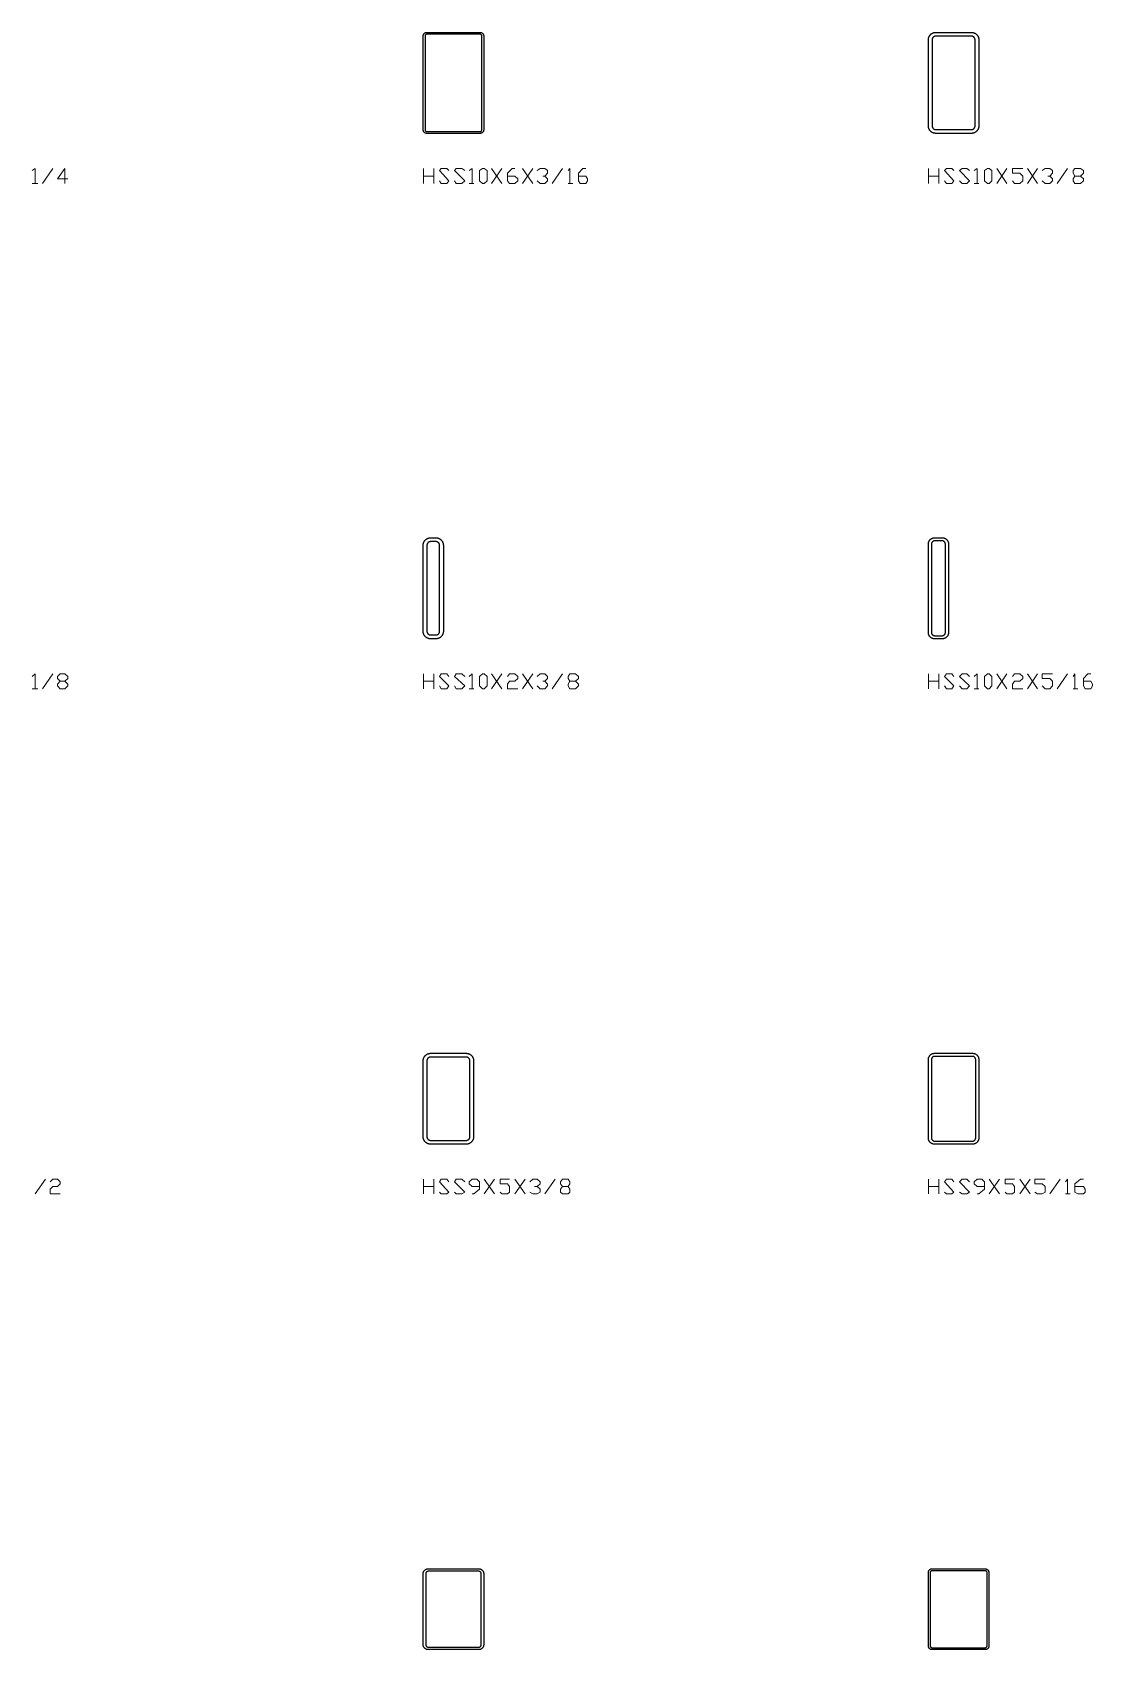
# Model space of a CAD drawing. Header units: inches. Extents: x 0 to 975, y -1305 to 34.
# Drawn here: x 361.3 to 466.3, y -800 to -640 of the extents above; entities that cross this region are included whole.
import ezdxf

# ---------------------------------------------------------------- set-up
doc = ezdxf.new("R2010")
doc.units = ezdxf.units.IN
doc.header["$MEASUREMENT"] = 0
doc.layers.add('AISC_STEEL', color=7, linetype='Continuous')

msp = doc.modelspace()

# ---------------------------------------------------------------- linework, layer by layer
at = {"color": 3, "lineweight": 0}
for p, q in [((362.34, -654.96), (363.35, -653.48)), ((400.05, -654.96), (400.05, -653.48)), ((400.05, -654.22), (401.07, -654.22)), ((401.07, -653.48), (401.07, -654.96)), ((406.78, -653.48), (407.8, -654.96)), ((406.78, -654.96), (407.8, -653.48)), ((409.83, -653.48), (410.84, -654.96)), ((409.83, -654.96), (410.84, -653.48)), ((412.78, -654.96), (413.79, -653.48)), ((450.03, -654.96), (450.03, -653.48)), ((450.03, -654.22), (451.05, -654.22)), ((451.05, -653.48), (451.05, -654.96)), ((456.77, -653.48), (457.78, -654.96)), ((456.77, -654.96), (457.78, -653.48)), ((459.81, -653.48), (460.82, -654.96)), ((459.81, -654.96), (460.82, -653.48)), ((462.76, -654.96), (463.77, -653.48)), ((361.32, -654.96), (361.87, -654.96)), ((404.57, -654.96), (405.03, -654.96)), ((405.86, -654.96), (405.86, -654.96)), ((414.35, -654.96), (414.81, -654.96)), ((454.55, -654.96), (455.01, -654.96)), ((455.84, -654.96), (455.84, -654.96)), ((362.34, -704.94), (363.35, -703.46)), ((400.05, -704.94), (400.05, -703.46)), ((401.07, -703.46), (401.07, -704.94)), ((406.78, -703.46), (407.8, -704.94)), ((406.78, -704.94), (407.8, -703.46)), ((409.83, -703.46), (410.84, -704.94)), ((409.83, -704.94), (410.84, -703.46)), ((412.78, -704.94), (413.79, -703.46)), ((450.03, -704.94), (450.03, -703.46)), ((451.05, -703.46), (451.05, -704.94)), ((456.77, -703.46), (457.78, -704.94)), ((456.77, -704.94), (457.78, -703.46)), ((459.81, -703.46), (460.82, -704.94)), ((459.81, -704.94), (460.82, -703.46)), ((462.76, -704.94), (463.77, -703.46)), ((361.32, -704.94), (361.87, -704.94)), ((400.05, -704.2), (401.07, -704.2)), ((404.57, -704.94), (405.03, -704.94)), ((405.86, -704.94), (405.86, -704.94)), ((450.03, -704.2), (451.05, -704.2)), ((454.55, -704.94), (455.01, -704.94)), ((455.84, -704.94), (455.84, -704.94)), ((464.33, -704.94), (464.79, -704.94)), ((361.6, -754.92), (362.61, -753.45)), ((400.05, -754.92), (400.05, -753.45)), ((401.07, -753.45), (401.07, -754.92)), ((406.05, -753.45), (407.06, -754.92)), ((406.05, -754.92), (407.06, -753.45)), ((409.09, -753.45), (410.1, -754.92)), ((409.09, -754.92), (410.1, -753.45)), ((412.04, -754.92), (413.05, -753.45)), ((450.03, -754.92), (450.03, -753.45)), ((451.05, -753.45), (451.05, -754.92)), ((456.03, -753.45), (457.04, -754.92)), ((456.03, -754.92), (457.04, -753.45)), ((459.07, -753.45), (460.09, -754.92)), ((459.07, -754.92), (460.09, -753.45)), ((462.02, -754.92), (463.04, -753.45)), ((400.05, -754.18), (401.07, -754.18)), ((450.03, -754.18), (451.05, -754.18)), ((463.59, -754.92), (464.05, -754.92))]:
    msp.add_line(p, q, dxfattribs=at)
for points in [[(361.32, -653.67), (361.6, -653.48), (361.6, -654.96)], [(364.83, -654.5), (363.81, -654.5), (364.55, -653.48), (364.55, -654.96)], [(401.62, -654.68), (401.8, -654.96), (402.36, -654.96), (402.54, -654.68), (401.62, -653.67), (401.8, -653.48), (402.36, -653.48), (402.54, -653.67)], [(403.1, -654.68), (403.28, -654.96), (403.83, -654.96), (404.11, -654.68), (403.1, -653.67), (403.28, -653.48), (403.83, -653.48), (404.11, -653.67)], [(404.57, -653.67), (404.85, -653.48), (404.85, -654.96)], [(408.35, -654.22), (409.09, -654.22), (409.37, -654.5), (409.37, -654.68), (409.09, -654.96), (408.54, -654.96), (408.35, -654.68), (408.35, -653.94), (408.81, -653.48), (409.09, -653.48)], [(411.3, -653.67), (411.58, -653.48), (412.04, -653.48), (412.32, -653.67), (412.32, -653.94), (412.04, -654.22), (411.86, -654.22)], [(412.04, -654.22), (412.32, -654.5), (412.32, -654.68), (412.04, -654.96), (411.58, -654.96), (411.3, -654.68)], [(414.35, -653.67), (414.53, -653.48), (414.53, -654.96)], [(415.36, -654.22), (416.1, -654.22), (416.28, -654.5), (416.28, -654.68), (416.1, -654.96), (415.54, -654.96), (415.36, -654.68), (415.36, -653.94), (415.82, -653.48), (416.1, -653.48)], [(451.6, -654.68), (451.79, -654.96), (452.34, -654.96), (452.52, -654.68), (451.6, -653.67), (451.79, -653.48), (452.34, -653.48), (452.52, -653.67)], [(453.08, -654.68), (453.35, -654.96), (453.81, -654.96), (454.09, -654.68), (453.08, -653.67), (453.35, -653.48), (453.81, -653.48), (454.09, -653.67)], [(454.55, -653.67), (454.83, -653.48), (454.83, -654.96)], [(458.33, -654.68), (458.52, -654.96), (459.07, -654.96), (459.35, -654.68), (459.35, -654.22), (459.07, -653.94), (458.33, -653.94), (458.33, -653.48), (459.35, -653.48)], [(461.28, -653.67), (461.56, -653.48), (462.02, -653.48), (462.3, -653.67), (462.3, -653.94), (462.02, -654.22), (461.84, -654.22)], [(462.02, -654.22), (462.3, -654.5), (462.3, -654.68), (462.02, -654.96), (461.56, -654.96), (461.28, -654.68)], [(465.06, -654.22), (465.34, -654.5), (465.34, -654.68), (465.06, -654.96), (464.51, -654.96), (464.33, -654.68), (464.33, -654.5), (464.51, -654.22), (465.06, -654.22), (465.34, -653.94), (465.34, -653.67), (465.06, -653.48), (464.51, -653.48), (464.33, -653.67), (464.33, -653.94), (464.51, -654.22)], [(361.32, -703.74), (361.6, -703.46), (361.6, -704.94)], [(364.55, -704.2), (364.83, -704.48), (364.83, -704.66), (364.55, -704.94), (364.09, -704.94), (363.81, -704.66), (363.81, -704.48), (364.09, -704.2), (364.55, -704.2), (364.83, -703.92), (364.83, -703.74), (364.55, -703.46), (364.09, -703.46), (363.81, -703.74), (363.81, -703.92), (364.09, -704.2)], [(401.62, -704.66), (401.8, -704.94), (402.36, -704.94), (402.54, -704.66), (401.62, -703.74), (401.8, -703.46), (402.36, -703.46), (402.54, -703.74)], [(403.1, -704.66), (403.28, -704.94), (403.83, -704.94), (404.11, -704.66), (403.1, -703.74), (403.28, -703.46), (403.83, -703.46), (404.11, -703.74)], [(404.57, -703.74), (404.85, -703.46), (404.85, -704.94)], [(408.35, -703.74), (408.54, -703.46), (409.09, -703.46), (409.37, -703.74), (409.37, -703.92), (409.09, -704.2), (408.54, -704.2), (408.35, -704.48), (408.35, -704.94), (409.37, -704.94)], [(411.3, -703.74), (411.58, -703.46), (412.04, -703.46), (412.32, -703.74), (412.32, -703.92), (412.04, -704.2), (411.86, -704.2)], [(415.08, -704.2), (415.36, -704.48), (415.36, -704.66), (415.08, -704.94), (414.53, -704.94), (414.35, -704.66), (414.35, -704.48), (414.53, -704.2), (415.08, -704.2), (415.36, -703.92), (415.36, -703.74), (415.08, -703.46), (414.53, -703.46), (414.35, -703.74), (414.35, -703.92), (414.53, -704.2)], [(451.6, -704.66), (451.79, -704.94), (452.34, -704.94), (452.52, -704.66), (451.6, -703.74), (451.79, -703.46), (452.34, -703.46), (452.52, -703.74)], [(453.08, -704.66), (453.35, -704.94), (453.81, -704.94), (454.09, -704.66), (453.08, -703.74), (453.35, -703.46), (453.81, -703.46), (454.09, -703.74)], [(454.55, -703.74), (454.83, -703.46), (454.83, -704.94)], [(458.33, -703.74), (458.52, -703.46), (459.07, -703.46), (459.35, -703.74), (459.35, -703.92), (459.07, -704.2), (458.52, -704.2), (458.33, -704.48), (458.33, -704.94), (459.35, -704.94)], [(461.28, -704.66), (461.56, -704.94), (462.02, -704.94), (462.3, -704.66), (462.3, -704.2), (462.02, -703.92), (461.28, -703.92), (461.28, -703.46), (462.3, -703.46)], [(464.33, -703.74), (464.51, -703.46), (464.51, -704.94)], [(465.34, -704.2), (466.08, -704.2), (466.26, -704.48), (466.26, -704.66), (466.08, -704.94), (465.53, -704.94), (465.34, -704.66), (465.34, -703.92), (465.8, -703.46), (466.08, -703.46)], [(412.04, -704.2), (412.32, -704.48), (412.32, -704.66), (412.04, -704.94), (411.58, -704.94), (411.3, -704.66)], [(363.07, -753.72), (363.35, -753.45), (363.81, -753.45), (364.09, -753.72), (364.09, -753.91), (363.81, -754.18), (363.35, -754.18), (363.07, -754.46), (363.07, -754.92), (364.09, -754.92)], [(401.62, -754.74), (401.8, -754.92), (402.36, -754.92), (402.54, -754.74), (401.62, -753.72), (401.8, -753.45), (402.36, -753.45), (402.54, -753.72)], [(403.1, -754.74), (403.28, -754.92), (403.83, -754.92), (404.11, -754.74), (403.1, -753.72), (403.28, -753.45), (403.83, -753.45), (404.11, -753.72)], [(404.85, -754.92), (405.03, -754.92), (405.58, -754.46), (405.58, -753.72), (405.31, -753.45), (404.85, -753.45), (404.57, -753.72), (404.57, -753.91), (404.85, -754.18), (405.58, -754.18)], [(407.61, -754.74), (407.8, -754.92), (408.35, -754.92), (408.54, -754.74), (408.54, -754.18), (408.35, -753.91), (407.61, -753.91), (407.61, -753.45), (408.54, -753.45)], [(410.56, -753.72), (410.84, -753.45), (411.3, -753.45), (411.58, -753.72), (411.58, -753.91), (411.3, -754.18), (411.03, -754.18)], [(414.35, -754.18), (414.53, -754.46), (414.53, -754.74), (414.35, -754.92), (413.79, -754.92), (413.61, -754.74), (413.61, -754.46), (413.79, -754.18), (414.35, -754.18), (414.53, -753.91), (414.53, -753.72), (414.35, -753.45), (413.79, -753.45), (413.61, -753.72), (413.61, -753.91), (413.79, -754.18)], [(451.6, -754.74), (451.79, -754.92), (452.34, -754.92), (452.52, -754.74), (451.6, -753.72), (451.79, -753.45), (452.34, -753.45), (452.52, -753.72)], [(453.08, -754.74), (453.35, -754.92), (453.81, -754.92), (454.09, -754.74), (453.08, -753.72), (453.35, -753.45), (453.81, -753.45), (454.09, -753.72)], [(454.83, -754.92), (455.01, -754.92), (455.57, -754.46), (455.57, -753.72), (455.29, -753.45), (454.83, -753.45), (454.55, -753.72), (454.55, -753.91), (454.83, -754.18), (455.57, -754.18)], [(457.6, -754.74), (457.78, -754.92), (458.33, -754.92), (458.52, -754.74), (458.52, -754.18), (458.33, -753.91), (457.6, -753.91), (457.6, -753.45), (458.52, -753.45)], [(460.55, -754.74), (460.82, -754.92), (461.28, -754.92), (461.56, -754.74), (461.56, -754.18), (461.28, -753.91), (460.55, -753.91), (460.55, -753.45), (461.56, -753.45)], [(463.59, -753.72), (463.77, -753.45), (463.77, -754.92)], [(464.51, -754.18), (465.34, -754.18), (465.53, -754.46), (465.53, -754.74), (465.34, -754.92), (464.79, -754.92), (464.51, -754.74), (464.51, -753.91), (465.06, -753.45), (465.34, -753.45)], [(411.3, -754.18), (411.58, -754.46), (411.58, -754.74), (411.3, -754.92), (410.84, -754.92), (410.56, -754.74)]]:
    msp.add_lwpolyline(points, dxfattribs=at)
for points in [[(405.86, -654.96), (405.58, -654.68), (405.58, -653.67), (405.86, -653.48), (406.05, -653.48), (406.32, -653.67), (406.32, -654.68), (406.05, -654.96)], [(455.84, -654.96), (455.57, -654.68), (455.57, -653.67), (455.84, -653.48), (456.03, -653.48), (456.3, -653.67), (456.3, -654.68), (456.03, -654.96)], [(405.86, -704.94), (405.58, -704.66), (405.58, -703.74), (405.86, -703.46), (406.05, -703.46), (406.32, -703.74), (406.32, -704.66), (406.05, -704.94)], [(455.84, -704.94), (455.57, -704.66), (455.57, -703.74), (455.84, -703.46), (456.03, -703.46), (456.3, -703.74), (456.3, -704.66), (456.03, -704.94)]]:
    msp.add_lwpolyline(points, close=True, dxfattribs=at)
at = {"layer": 'AISC_STEEL'}
for points in [[(405.62, -640), (405.65, -640), (405.68, -640), (405.71, -640.01), (405.74, -640.02), (405.77, -640.03), (405.8, -640.04), (405.82, -640.06), (405.85, -640.07), (405.87, -640.09), (405.89, -640.11), (405.91, -640.13), (405.93, -640.15), (405.94, -640.18), (405.96, -640.2), (405.97, -640.23), (405.98, -640.26), (405.99, -640.29), (406, -640.32), (406, -640.35), (406, -640.38), (406, -649.62), (406, -649.65), (406, -649.68), (405.99, -649.71), (405.98, -649.74), (405.97, -649.77), (405.96, -649.8), (405.94, -649.82), (405.93, -649.85), (405.91, -649.87), (405.89, -649.89), (405.87, -649.91), (405.85, -649.93), (405.82, -649.94), (405.8, -649.96), (405.77, -649.97), (405.74, -649.98), (405.71, -649.99), (405.68, -650), (405.65, -650), (405.62, -650), (400.38, -650), (400.35, -650), (400.32, -650), (400.29, -649.99), (400.26, -649.98), (400.23, -649.97), (400.2, -649.96), (400.18, -649.94), (400.15, -649.93), (400.13, -649.91), (400.11, -649.89), (400.09, -649.87), (400.07, -649.85), (400.06, -649.82), (400.04, -649.8), (400.03, -649.77), (400.02, -649.74), (400.01, -649.71), (400, -649.68), (400, -649.65), (400, -649.62), (400, -640.38), (400, -640.35), (400, -640.32), (400.01, -640.29), (400.02, -640.26), (400.03, -640.23), (400.04, -640.2), (400.06, -640.18), (400.07, -640.15), (400.09, -640.13), (400.11, -640.11), (400.13, -640.09), (400.15, -640.07), (400.18, -640.06), (400.2, -640.04), (400.23, -640.03), (400.26, -640.02), (400.29, -640.01), (400.32, -640), (400.35, -640), (400.38, -640)], [(454.25, -640), (454.28, -640), (454.31, -640), (454.34, -640.01), (454.37, -640.01), (454.4, -640.01), (454.43, -640.02), (454.45, -640.03), (454.48, -640.04), (454.51, -640.05), (454.54, -640.06), (454.56, -640.07), (454.59, -640.08), (454.62, -640.1), (454.64, -640.11), (454.67, -640.13), (454.69, -640.14), (454.71, -640.16), (454.74, -640.18), (454.76, -640.2), (454.78, -640.22), (454.8, -640.24), (454.82, -640.26), (454.84, -640.29), (454.86, -640.31), (454.87, -640.33), (454.89, -640.36), (454.9, -640.38), (454.92, -640.41), (454.93, -640.44), (454.94, -640.46), (454.95, -640.49), (454.96, -640.52), (454.97, -640.55), (454.98, -640.57), (454.99, -640.6), (454.99, -640.63), (454.99, -640.66), (455, -640.69), (455, -640.72), (455, -640.75), (455, -649.25), (455, -649.28), (455, -649.31), (454.99, -649.34), (454.99, -649.37), (454.99, -649.4), (454.98, -649.43), (454.97, -649.45), (454.96, -649.48), (454.95, -649.51), (454.94, -649.54), (454.93, -649.56), (454.92, -649.59), (454.9, -649.62), (454.89, -649.64), (454.87, -649.67), (454.86, -649.69), (454.84, -649.71), (454.82, -649.74), (454.8, -649.76), (454.78, -649.78), (454.76, -649.8), (454.74, -649.82), (454.71, -649.84), (454.69, -649.86), (454.67, -649.87), (454.64, -649.89), (454.62, -649.9), (454.59, -649.92), (454.56, -649.93), (454.54, -649.94), (454.51, -649.95), (454.48, -649.96), (454.45, -649.97), (454.43, -649.98), (454.4, -649.99), (454.37, -649.99), (454.34, -649.99), (454.31, -650), (454.28, -650), (454.25, -650), (450.75, -650), (450.72, -650), (450.69, -650), (450.66, -649.99), (450.63, -649.99), (450.6, -649.99), (450.57, -649.98), (450.55, -649.97), (450.52, -649.96), (450.49, -649.95), (450.46, -649.94), (450.44, -649.93), (450.41, -649.92), (450.38, -649.9), (450.36, -649.89), (450.33, -649.87), (450.31, -649.86), (450.29, -649.84), (450.26, -649.82), (450.24, -649.8), (450.22, -649.78), (450.2, -649.76), (450.18, -649.74), (450.16, -649.71), (450.14, -649.69), (450.13, -649.67), (450.11, -649.64), (450.1, -649.62), (450.08, -649.59), (450.07, -649.56), (450.06, -649.54), (450.05, -649.51), (450.04, -649.48), (450.03, -649.45), (450.02, -649.43), (450.01, -649.4), (450.01, -649.37), (450.01, -649.34), (450, -649.31), (450, -649.28), (450, -649.25), (450, -640.75), (450, -640.72), (450, -640.69), (450.01, -640.66), (450.01, -640.63), (450.01, -640.6), (450.02, -640.57), (450.03, -640.55), (450.04, -640.52), (450.05, -640.49), (450.06, -640.46), (450.07, -640.44), (450.08, -640.41), (450.1, -640.38), (450.11, -640.36), (450.13, -640.33), (450.14, -640.31), (450.16, -640.29), (450.18, -640.26), (450.2, -640.24), (450.22, -640.22), (450.24, -640.2), (450.26, -640.18), (450.29, -640.16), (450.31, -640.14), (450.33, -640.13), (450.36, -640.11), (450.38, -640.1), (450.41, -640.08), (450.44, -640.07), (450.46, -640.06), (450.49, -640.05), (450.52, -640.04), (450.55, -640.03), (450.57, -640.02), (450.6, -640.01), (450.63, -640.01), (450.66, -640.01), (450.69, -640), (450.72, -640), (450.75, -640)], [(400.38, -640.19), (400.35, -640.19), (400.33, -640.19), (400.3, -640.2), (400.28, -640.21), (400.26, -640.23), (400.24, -640.24), (400.23, -640.26), (400.21, -640.28), (400.2, -640.3), (400.19, -640.33), (400.19, -640.35), (400.19, -640.38), (400.19, -649.62), (400.19, -649.65), (400.19, -649.67), (400.2, -649.7), (400.21, -649.72), (400.23, -649.74), (400.24, -649.76), (400.26, -649.77), (400.28, -649.79), (400.3, -649.8), (400.33, -649.81), (400.35, -649.81), (400.38, -649.81), (405.62, -649.81), (405.65, -649.81), (405.67, -649.81), (405.7, -649.8), (405.72, -649.79), (405.74, -649.77), (405.76, -649.76), (405.77, -649.74), (405.79, -649.72), (405.8, -649.7), (405.81, -649.67), (405.81, -649.65), (405.81, -649.62), (405.81, -640.38), (405.81, -640.35), (405.81, -640.33), (405.8, -640.3), (405.79, -640.28), (405.77, -640.26), (405.76, -640.24), (405.74, -640.23), (405.72, -640.21), (405.7, -640.2), (405.67, -640.19), (405.65, -640.19), (405.62, -640.19)], [(450.75, -640.38), (450.72, -640.38), (450.69, -640.38), (450.66, -640.39), (450.63, -640.39), (450.61, -640.4), (450.58, -640.42), (450.55, -640.43), (450.53, -640.45), (450.51, -640.46), (450.48, -640.48), (450.46, -640.51), (450.45, -640.53), (450.43, -640.55), (450.42, -640.58), (450.4, -640.61), (450.39, -640.63), (450.39, -640.66), (450.38, -640.69), (450.38, -640.72), (450.38, -640.75), (450.38, -649.25), (450.38, -649.28), (450.38, -649.31), (450.39, -649.34), (450.39, -649.37), (450.4, -649.39), (450.42, -649.42), (450.43, -649.45), (450.45, -649.47), (450.46, -649.49), (450.48, -649.52), (450.51, -649.54), (450.53, -649.55), (450.55, -649.57), (450.58, -649.58), (450.61, -649.6), (450.63, -649.61), (450.66, -649.61), (450.69, -649.62), (450.72, -649.62), (450.75, -649.62), (454.25, -649.62), (454.28, -649.62), (454.31, -649.62), (454.34, -649.61), (454.37, -649.61), (454.39, -649.6), (454.42, -649.58), (454.45, -649.57), (454.47, -649.55), (454.49, -649.54), (454.52, -649.52), (454.54, -649.49), (454.55, -649.47), (454.57, -649.45), (454.58, -649.42), (454.6, -649.39), (454.61, -649.37), (454.61, -649.34), (454.62, -649.31), (454.62, -649.28), (454.62, -649.25), (454.62, -640.75), (454.62, -640.72), (454.62, -640.69), (454.61, -640.66), (454.61, -640.63), (454.6, -640.61), (454.58, -640.58), (454.57, -640.55), (454.55, -640.53), (454.54, -640.51), (454.52, -640.48), (454.49, -640.46), (454.47, -640.45), (454.45, -640.43), (454.42, -640.42), (454.39, -640.4), (454.37, -640.39), (454.34, -640.39), (454.31, -640.38), (454.28, -640.38), (454.25, -640.38)], [(401.25, -690), (401.28, -690), (401.31, -690), (401.34, -690.01), (401.37, -690.01), (401.4, -690.01), (401.43, -690.02), (401.45, -690.03), (401.48, -690.04), (401.51, -690.05), (401.54, -690.06), (401.56, -690.07), (401.59, -690.08), (401.62, -690.1), (401.64, -690.11), (401.67, -690.13), (401.69, -690.14), (401.71, -690.16), (401.74, -690.18), (401.76, -690.2), (401.78, -690.22), (401.8, -690.24), (401.82, -690.26), (401.84, -690.29), (401.86, -690.31), (401.87, -690.33), (401.89, -690.36), (401.9, -690.38), (401.92, -690.41), (401.93, -690.44), (401.94, -690.46), (401.95, -690.49), (401.96, -690.52), (401.97, -690.55), (401.98, -690.57), (401.99, -690.6), (401.99, -690.63), (401.99, -690.66), (402, -690.69), (402, -690.72), (402, -690.75), (402, -699.25), (402, -699.28), (402, -699.31), (401.99, -699.34), (401.99, -699.37), (401.99, -699.4), (401.98, -699.43), (401.97, -699.45), (401.96, -699.48), (401.95, -699.51), (401.94, -699.54), (401.93, -699.56), (401.92, -699.59), (401.9, -699.62), (401.89, -699.64), (401.87, -699.67), (401.86, -699.69), (401.84, -699.71), (401.82, -699.74), (401.8, -699.76), (401.78, -699.78), (401.76, -699.8), (401.74, -699.82), (401.71, -699.84), (401.69, -699.86), (401.67, -699.87), (401.64, -699.89), (401.62, -699.9), (401.59, -699.92), (401.56, -699.93), (401.54, -699.94), (401.51, -699.95), (401.48, -699.96), (401.45, -699.97), (401.43, -699.98), (401.4, -699.99), (401.37, -699.99), (401.34, -699.99), (401.31, -700), (401.28, -700), (401.25, -700), (400.75, -700), (400.72, -700), (400.69, -700), (400.66, -699.99), (400.63, -699.99), (400.6, -699.99), (400.57, -699.98), (400.55, -699.97), (400.52, -699.96), (400.49, -699.95), (400.46, -699.94), (400.44, -699.93), (400.41, -699.92), (400.38, -699.9), (400.36, -699.89), (400.33, -699.87), (400.31, -699.86), (400.29, -699.84), (400.26, -699.82), (400.24, -699.8), (400.22, -699.78), (400.2, -699.76), (400.18, -699.74), (400.16, -699.71), (400.14, -699.69), (400.13, -699.67), (400.11, -699.64), (400.1, -699.62), (400.08, -699.59), (400.07, -699.56), (400.06, -699.54), (400.05, -699.51), (400.04, -699.48), (400.03, -699.45), (400.02, -699.43), (400.01, -699.4), (400.01, -699.37), (400.01, -699.34), (400, -699.31), (400, -699.28), (400, -699.25), (400, -690.75), (400, -690.72), (400, -690.69), (400.01, -690.66), (400.01, -690.63), (400.01, -690.6), (400.02, -690.57), (400.03, -690.55), (400.04, -690.52), (400.05, -690.49), (400.06, -690.46), (400.07, -690.44), (400.08, -690.41), (400.1, -690.38), (400.11, -690.36), (400.13, -690.33), (400.14, -690.31), (400.16, -690.29), (400.18, -690.26), (400.2, -690.24), (400.22, -690.22), (400.24, -690.2), (400.26, -690.18), (400.29, -690.16), (400.31, -690.14), (400.33, -690.13), (400.36, -690.11), (400.38, -690.1), (400.41, -690.08), (400.44, -690.07), (400.46, -690.06), (400.49, -690.05), (400.52, -690.04), (400.55, -690.03), (400.57, -690.02), (400.6, -690.01), (400.63, -690.01), (400.66, -690.01), (400.69, -690), (400.72, -690), (400.75, -690)], [(400.75, -690.38), (400.72, -690.38), (400.69, -690.38), (400.66, -690.39), (400.63, -690.39), (400.61, -690.4), (400.58, -690.42), (400.55, -690.43), (400.53, -690.45), (400.51, -690.46), (400.48, -690.48), (400.46, -690.51), (400.45, -690.53), (400.43, -690.55), (400.42, -690.58), (400.4, -690.61), (400.39, -690.63), (400.39, -690.66), (400.38, -690.69), (400.38, -690.72), (400.38, -690.75), (400.38, -699.25), (400.38, -699.28), (400.38, -699.31), (400.39, -699.34), (400.39, -699.37), (400.4, -699.39), (400.42, -699.42), (400.43, -699.45), (400.45, -699.47), (400.46, -699.49), (400.48, -699.52), (400.51, -699.54), (400.53, -699.55), (400.55, -699.57), (400.58, -699.58), (400.61, -699.6), (400.63, -699.61), (400.66, -699.61), (400.69, -699.62), (400.72, -699.62), (400.75, -699.62), (401.25, -699.62), (401.28, -699.62), (401.31, -699.62), (401.34, -699.61), (401.37, -699.61), (401.39, -699.6), (401.42, -699.58), (401.45, -699.57), (401.47, -699.55), (401.49, -699.54), (401.52, -699.52), (401.54, -699.49), (401.55, -699.47), (401.57, -699.45), (401.58, -699.42), (401.6, -699.39), (401.61, -699.37), (401.61, -699.34), (401.62, -699.31), (401.62, -699.28), (401.62, -699.25), (401.62, -690.75), (401.62, -690.72), (401.62, -690.69), (401.61, -690.66), (401.61, -690.63), (401.6, -690.61), (401.58, -690.58), (401.57, -690.55), (401.55, -690.53), (401.54, -690.51), (401.52, -690.48), (401.49, -690.46), (401.47, -690.45), (401.45, -690.43), (401.42, -690.42), (401.39, -690.4), (401.37, -690.39), (401.34, -690.39), (401.31, -690.38), (401.28, -690.38), (401.25, -690.38)], [(451.38, -690), (451.4, -690), (451.43, -690), (451.46, -690.01), (451.49, -690.01), (451.52, -690.02), (451.55, -690.03), (451.58, -690.03), (451.61, -690.04), (451.63, -690.06), (451.66, -690.07), (451.69, -690.08), (451.71, -690.1), (451.74, -690.12), (451.76, -690.13), (451.78, -690.15), (451.81, -690.17), (451.83, -690.19), (451.85, -690.22), (451.87, -690.24), (451.88, -690.26), (451.9, -690.29), (451.92, -690.31), (451.93, -690.34), (451.94, -690.37), (451.96, -690.39), (451.97, -690.42), (451.97, -690.45), (451.98, -690.48), (451.99, -690.51), (451.99, -690.54), (452, -690.57), (452, -690.6), (452, -690.62), (452, -699.38), (452, -699.4), (452, -699.43), (451.99, -699.46), (451.99, -699.49), (451.98, -699.52), (451.97, -699.55), (451.97, -699.58), (451.96, -699.61), (451.94, -699.63), (451.93, -699.66), (451.92, -699.69), (451.9, -699.71), (451.88, -699.74), (451.87, -699.76), (451.85, -699.78), (451.83, -699.81), (451.81, -699.83), (451.78, -699.85), (451.76, -699.87), (451.74, -699.88), (451.71, -699.9), (451.69, -699.92), (451.66, -699.93), (451.63, -699.94), (451.61, -699.96), (451.58, -699.97), (451.55, -699.97), (451.52, -699.98), (451.49, -699.99), (451.46, -699.99), (451.43, -700), (451.4, -700), (451.38, -700), (450.62, -700), (450.6, -700), (450.57, -700), (450.54, -699.99), (450.51, -699.99), (450.48, -699.98), (450.45, -699.97), (450.42, -699.97), (450.39, -699.96), (450.37, -699.94), (450.34, -699.93), (450.31, -699.92), (450.29, -699.9), (450.26, -699.88), (450.24, -699.87), (450.22, -699.85), (450.19, -699.83), (450.17, -699.81), (450.15, -699.78), (450.13, -699.76), (450.12, -699.74), (450.1, -699.71), (450.08, -699.69), (450.07, -699.66), (450.06, -699.63), (450.04, -699.61), (450.03, -699.58), (450.03, -699.55), (450.02, -699.52), (450.01, -699.49), (450.01, -699.46), (450, -699.43), (450, -699.4), (450, -699.38), (450, -690.62), (450, -690.6), (450, -690.57), (450.01, -690.54), (450.01, -690.51), (450.02, -690.48), (450.03, -690.45), (450.03, -690.42), (450.04, -690.39), (450.06, -690.37), (450.07, -690.34), (450.08, -690.31), (450.1, -690.29), (450.12, -690.26), (450.13, -690.24), (450.15, -690.22), (450.17, -690.19), (450.19, -690.17), (450.22, -690.15), (450.24, -690.13), (450.26, -690.12), (450.29, -690.1), (450.31, -690.08), (450.34, -690.07), (450.37, -690.06), (450.39, -690.04), (450.42, -690.03), (450.45, -690.03), (450.48, -690.02), (450.51, -690.01), (450.54, -690.01), (450.57, -690), (450.6, -690), (450.62, -690)], [(450.62, -690.31), (450.6, -690.31), (450.57, -690.32), (450.54, -690.32), (450.51, -690.33), (450.49, -690.35), (450.46, -690.36), (450.44, -690.38), (450.41, -690.39), (450.39, -690.41), (450.38, -690.44), (450.36, -690.46), (450.35, -690.49), (450.33, -690.51), (450.32, -690.54), (450.32, -690.57), (450.31, -690.6), (450.31, -690.62), (450.31, -699.38), (450.31, -699.4), (450.32, -699.43), (450.32, -699.46), (450.33, -699.49), (450.35, -699.51), (450.36, -699.54), (450.38, -699.56), (450.39, -699.59), (450.41, -699.61), (450.44, -699.62), (450.46, -699.64), (450.49, -699.65), (450.51, -699.67), (450.54, -699.68), (450.57, -699.68), (450.6, -699.69), (450.62, -699.69), (451.38, -699.69), (451.4, -699.69), (451.43, -699.68), (451.46, -699.68), (451.49, -699.67), (451.51, -699.65), (451.54, -699.64), (451.56, -699.62), (451.59, -699.61), (451.61, -699.59), (451.62, -699.56), (451.64, -699.54), (451.65, -699.51), (451.67, -699.49), (451.68, -699.46), (451.68, -699.43), (451.69, -699.4), (451.69, -699.38), (451.69, -690.62), (451.69, -690.6), (451.68, -690.57), (451.68, -690.54), (451.67, -690.51), (451.65, -690.49), (451.64, -690.46), (451.62, -690.44), (451.61, -690.41), (451.59, -690.39), (451.56, -690.38), (451.54, -690.36), (451.51, -690.35), (451.49, -690.33), (451.46, -690.32), (451.43, -690.32), (451.4, -690.31), (451.38, -690.31)], [(404.25, -741), (404.28, -741), (404.31, -741), (404.34, -741.01), (404.37, -741.01), (404.4, -741.01), (404.43, -741.02), (404.45, -741.03), (404.48, -741.04), (404.51, -741.05), (404.54, -741.06), (404.56, -741.07), (404.59, -741.08), (404.62, -741.1), (404.64, -741.11), (404.67, -741.13), (404.69, -741.14), (404.71, -741.16), (404.74, -741.18), (404.76, -741.2), (404.78, -741.22), (404.8, -741.24), (404.82, -741.26), (404.84, -741.29), (404.86, -741.31), (404.87, -741.33), (404.89, -741.36), (404.9, -741.38), (404.92, -741.41), (404.93, -741.44), (404.94, -741.46), (404.95, -741.49), (404.96, -741.52), (404.97, -741.55), (404.98, -741.57), (404.99, -741.6), (404.99, -741.63), (404.99, -741.66), (405, -741.69), (405, -741.72), (405, -741.75), (405, -749.25), (405, -749.28), (405, -749.31), (404.99, -749.34), (404.99, -749.37), (404.99, -749.4), (404.98, -749.43), (404.97, -749.45), (404.96, -749.48), (404.95, -749.51), (404.94, -749.54), (404.93, -749.56), (404.92, -749.59), (404.9, -749.62), (404.89, -749.64), (404.87, -749.67), (404.86, -749.69), (404.84, -749.71), (404.82, -749.74), (404.8, -749.76), (404.78, -749.78), (404.76, -749.8), (404.74, -749.82), (404.71, -749.84), (404.69, -749.86), (404.67, -749.87), (404.64, -749.89), (404.62, -749.9), (404.59, -749.92), (404.56, -749.93), (404.54, -749.94), (404.51, -749.95), (404.48, -749.96), (404.45, -749.97), (404.43, -749.98), (404.4, -749.99), (404.37, -749.99), (404.34, -749.99), (404.31, -750), (404.28, -750), (404.25, -750), (400.75, -750), (400.72, -750), (400.69, -750), (400.66, -749.99), (400.63, -749.99), (400.6, -749.99), (400.57, -749.98), (400.55, -749.97), (400.52, -749.96), (400.49, -749.95), (400.46, -749.94), (400.44, -749.93), (400.41, -749.92), (400.38, -749.9), (400.36, -749.89), (400.33, -749.87), (400.31, -749.86), (400.29, -749.84), (400.26, -749.82), (400.24, -749.8), (400.22, -749.78), (400.2, -749.76), (400.18, -749.74), (400.16, -749.71), (400.14, -749.69), (400.13, -749.67), (400.11, -749.64), (400.1, -749.62), (400.08, -749.59), (400.07, -749.56), (400.06, -749.54), (400.05, -749.51), (400.04, -749.48), (400.03, -749.45), (400.02, -749.43), (400.01, -749.4), (400.01, -749.37), (400.01, -749.34), (400, -749.31), (400, -749.28), (400, -749.25), (400, -741.75), (400, -741.72), (400, -741.69), (400.01, -741.66), (400.01, -741.63), (400.01, -741.6), (400.02, -741.57), (400.03, -741.55), (400.04, -741.52), (400.05, -741.49), (400.06, -741.46), (400.07, -741.44), (400.08, -741.41), (400.1, -741.38), (400.11, -741.36), (400.13, -741.33), (400.14, -741.31), (400.16, -741.29), (400.18, -741.26), (400.2, -741.24), (400.22, -741.22), (400.24, -741.2), (400.26, -741.18), (400.29, -741.16), (400.31, -741.14), (400.33, -741.13), (400.36, -741.11), (400.38, -741.1), (400.41, -741.08), (400.44, -741.07), (400.46, -741.06), (400.49, -741.05), (400.52, -741.04), (400.55, -741.03), (400.57, -741.02), (400.6, -741.01), (400.63, -741.01), (400.66, -741.01), (400.69, -741), (400.72, -741), (400.75, -741)], [(400.75, -741.38), (400.72, -741.38), (400.69, -741.38), (400.66, -741.39), (400.63, -741.39), (400.61, -741.4), (400.58, -741.42), (400.55, -741.43), (400.53, -741.45), (400.51, -741.46), (400.48, -741.48), (400.46, -741.51), (400.45, -741.53), (400.43, -741.55), (400.42, -741.58), (400.4, -741.61), (400.39, -741.63), (400.39, -741.66), (400.38, -741.69), (400.38, -741.72), (400.38, -741.75), (400.38, -749.25), (400.38, -749.28), (400.38, -749.31), (400.39, -749.34), (400.39, -749.37), (400.4, -749.39), (400.42, -749.42), (400.43, -749.45), (400.45, -749.47), (400.46, -749.49), (400.48, -749.52), (400.51, -749.54), (400.53, -749.55), (400.55, -749.57), (400.58, -749.58), (400.61, -749.6), (400.63, -749.61), (400.66, -749.61), (400.69, -749.62), (400.72, -749.62), (400.75, -749.62), (404.25, -749.62), (404.28, -749.62), (404.31, -749.62), (404.34, -749.61), (404.37, -749.61), (404.39, -749.6), (404.42, -749.58), (404.45, -749.57), (404.47, -749.55), (404.49, -749.54), (404.52, -749.52), (404.54, -749.49), (404.55, -749.47), (404.57, -749.45), (404.58, -749.42), (404.6, -749.39), (404.61, -749.37), (404.61, -749.34), (404.62, -749.31), (404.62, -749.28), (404.62, -749.25), (404.62, -741.75), (404.62, -741.72), (404.62, -741.69), (404.61, -741.66), (404.61, -741.63), (404.6, -741.61), (404.58, -741.58), (404.57, -741.55), (404.55, -741.53), (404.54, -741.51), (404.52, -741.48), (404.49, -741.46), (404.47, -741.45), (404.45, -741.43), (404.42, -741.42), (404.39, -741.4), (404.37, -741.39), (404.34, -741.39), (404.31, -741.38), (404.28, -741.38), (404.25, -741.38)], [(454.38, -741), (454.4, -741), (454.43, -741), (454.46, -741.01), (454.49, -741.01), (454.52, -741.02), (454.55, -741.03), (454.58, -741.03), (454.61, -741.04), (454.63, -741.06), (454.66, -741.07), (454.69, -741.08), (454.71, -741.1), (454.74, -741.12), (454.76, -741.13), (454.78, -741.15), (454.81, -741.17), (454.83, -741.19), (454.85, -741.22), (454.87, -741.24), (454.88, -741.26), (454.9, -741.29), (454.92, -741.31), (454.93, -741.34), (454.94, -741.37), (454.96, -741.39), (454.97, -741.42), (454.97, -741.45), (454.98, -741.48), (454.99, -741.51), (454.99, -741.54), (455, -741.57), (455, -741.6), (455, -741.62), (455, -749.38), (455, -749.4), (455, -749.43), (454.99, -749.46), (454.99, -749.49), (454.98, -749.52), (454.97, -749.55), (454.97, -749.58), (454.96, -749.61), (454.94, -749.63), (454.93, -749.66), (454.92, -749.69), (454.9, -749.71), (454.88, -749.74), (454.87, -749.76), (454.85, -749.78), (454.83, -749.81), (454.81, -749.83), (454.78, -749.85), (454.76, -749.87), (454.74, -749.88), (454.71, -749.9), (454.69, -749.92), (454.66, -749.93), (454.63, -749.94), (454.61, -749.96), (454.58, -749.97), (454.55, -749.97), (454.52, -749.98), (454.49, -749.99), (454.46, -749.99), (454.43, -750), (454.4, -750), (454.38, -750), (450.62, -750), (450.6, -750), (450.57, -750), (450.54, -749.99), (450.51, -749.99), (450.48, -749.98), (450.45, -749.97), (450.42, -749.97), (450.39, -749.96), (450.37, -749.94), (450.34, -749.93), (450.31, -749.92), (450.29, -749.9), (450.26, -749.88), (450.24, -749.87), (450.22, -749.85), (450.19, -749.83), (450.17, -749.81), (450.15, -749.78), (450.13, -749.76), (450.12, -749.74), (450.1, -749.71), (450.08, -749.69), (450.07, -749.66), (450.06, -749.63), (450.04, -749.61), (450.03, -749.58), (450.03, -749.55), (450.02, -749.52), (450.01, -749.49), (450.01, -749.46), (450, -749.43), (450, -749.4), (450, -749.38), (450, -741.62), (450, -741.6), (450, -741.57), (450.01, -741.54), (450.01, -741.51), (450.02, -741.48), (450.03, -741.45), (450.03, -741.42), (450.04, -741.39), (450.06, -741.37), (450.07, -741.34), (450.08, -741.31), (450.1, -741.29), (450.12, -741.26), (450.13, -741.24), (450.15, -741.22), (450.17, -741.19), (450.19, -741.17), (450.22, -741.15), (450.24, -741.13), (450.26, -741.12), (450.29, -741.1), (450.31, -741.08), (450.34, -741.07), (450.37, -741.06), (450.39, -741.04), (450.42, -741.03), (450.45, -741.03), (450.48, -741.02), (450.51, -741.01), (450.54, -741.01), (450.57, -741), (450.6, -741), (450.62, -741)], [(450.62, -741.31), (450.6, -741.31), (450.57, -741.32), (450.54, -741.32), (450.51, -741.33), (450.49, -741.35), (450.46, -741.36), (450.44, -741.38), (450.41, -741.39), (450.39, -741.41), (450.38, -741.44), (450.36, -741.46), (450.35, -741.49), (450.33, -741.51), (450.32, -741.54), (450.32, -741.57), (450.31, -741.6), (450.31, -741.62), (450.31, -749.38), (450.31, -749.4), (450.32, -749.43), (450.32, -749.46), (450.33, -749.49), (450.35, -749.51), (450.36, -749.54), (450.38, -749.56), (450.39, -749.59), (450.41, -749.61), (450.44, -749.62), (450.46, -749.64), (450.49, -749.65), (450.51, -749.67), (450.54, -749.68), (450.57, -749.68), (450.6, -749.69), (450.62, -749.69), (454.38, -749.69), (454.4, -749.69), (454.43, -749.68), (454.46, -749.68), (454.49, -749.67), (454.51, -749.65), (454.54, -749.64), (454.56, -749.62), (454.59, -749.61), (454.61, -749.59), (454.62, -749.56), (454.64, -749.54), (454.65, -749.51), (454.67, -749.49), (454.68, -749.46), (454.68, -749.43), (454.69, -749.4), (454.69, -749.38), (454.69, -741.62), (454.69, -741.6), (454.68, -741.57), (454.68, -741.54), (454.67, -741.51), (454.65, -741.49), (454.64, -741.46), (454.62, -741.44), (454.61, -741.41), (454.59, -741.39), (454.56, -741.38), (454.54, -741.36), (454.51, -741.35), (454.49, -741.33), (454.46, -741.32), (454.43, -741.32), (454.4, -741.31), (454.38, -741.31)], [(405.5, -792), (405.53, -792), (405.56, -792), (405.59, -792.01), (405.62, -792.01), (405.64, -792.02), (405.67, -792.03), (405.7, -792.04), (405.72, -792.05), (405.75, -792.07), (405.77, -792.08), (405.8, -792.1), (405.82, -792.12), (405.84, -792.14), (405.86, -792.16), (405.88, -792.18), (405.9, -792.2), (405.92, -792.23), (405.93, -792.25), (405.95, -792.28), (405.96, -792.3), (405.97, -792.33), (405.98, -792.36), (405.99, -792.38), (405.99, -792.41), (406, -792.44), (406, -792.47), (406, -792.5), (406, -799.5), (406, -799.53), (406, -799.56), (405.99, -799.59), (405.99, -799.62), (405.98, -799.64), (405.97, -799.67), (405.96, -799.7), (405.95, -799.72), (405.93, -799.75), (405.92, -799.77), (405.9, -799.8), (405.88, -799.82), (405.86, -799.84), (405.84, -799.86), (405.82, -799.88), (405.8, -799.9), (405.77, -799.92), (405.75, -799.93), (405.72, -799.95), (405.7, -799.96), (405.67, -799.97), (405.64, -799.98), (405.62, -799.99), (405.59, -799.99), (405.56, -800), (405.53, -800), (405.5, -800), (400.5, -800), (400.47, -800), (400.44, -800), (400.41, -799.99), (400.38, -799.99), (400.36, -799.98), (400.33, -799.97), (400.3, -799.96), (400.28, -799.95), (400.25, -799.93), (400.23, -799.92), (400.2, -799.9), (400.18, -799.88), (400.16, -799.86), (400.14, -799.84), (400.12, -799.82), (400.1, -799.8), (400.08, -799.77), (400.07, -799.75), (400.05, -799.72), (400.04, -799.7), (400.03, -799.67), (400.02, -799.64), (400.01, -799.62), (400.01, -799.59), (400, -799.56), (400, -799.53), (400, -799.5), (400, -792.5), (400, -792.47), (400, -792.44), (400.01, -792.41), (400.01, -792.38), (400.02, -792.36), (400.03, -792.33), (400.04, -792.3), (400.05, -792.28), (400.07, -792.25), (400.08, -792.23), (400.1, -792.2), (400.12, -792.18), (400.14, -792.16), (400.16, -792.14), (400.18, -792.12), (400.2, -792.1), (400.23, -792.08), (400.25, -792.07), (400.28, -792.05), (400.3, -792.04), (400.33, -792.03), (400.36, -792.02), (400.38, -792.01), (400.41, -792.01), (400.44, -792), (400.47, -792), (400.5, -792)], [(455.62, -792), (455.65, -792), (455.68, -792), (455.71, -792.01), (455.74, -792.02), (455.77, -792.03), (455.8, -792.04), (455.82, -792.06), (455.85, -792.07), (455.87, -792.09), (455.89, -792.11), (455.91, -792.13), (455.93, -792.15), (455.94, -792.18), (455.96, -792.2), (455.97, -792.23), (455.98, -792.26), (455.99, -792.29), (456, -792.32), (456, -792.35), (456, -792.38), (456, -799.62), (456, -799.65), (456, -799.68), (455.99, -799.71), (455.98, -799.74), (455.97, -799.77), (455.96, -799.8), (455.94, -799.82), (455.93, -799.85), (455.91, -799.87), (455.89, -799.89), (455.87, -799.91), (455.85, -799.93), (455.82, -799.94), (455.8, -799.96), (455.77, -799.97), (455.74, -799.98), (455.71, -799.99), (455.68, -800), (455.65, -800), (455.62, -800), (450.38, -800), (450.35, -800), (450.32, -800), (450.29, -799.99), (450.26, -799.98), (450.23, -799.97), (450.2, -799.96), (450.18, -799.94), (450.15, -799.93), (450.13, -799.91), (450.11, -799.89), (450.09, -799.87), (450.07, -799.85), (450.06, -799.82), (450.04, -799.8), (450.03, -799.77), (450.02, -799.74), (450.01, -799.71), (450, -799.68), (450, -799.65), (450, -799.62), (450, -792.38), (450, -792.35), (450, -792.32), (450.01, -792.29), (450.02, -792.26), (450.03, -792.23), (450.04, -792.2), (450.06, -792.18), (450.07, -792.15), (450.09, -792.13), (450.11, -792.11), (450.13, -792.09), (450.15, -792.07), (450.18, -792.06), (450.2, -792.04), (450.23, -792.03), (450.26, -792.02), (450.29, -792.01), (450.32, -792), (450.35, -792), (450.38, -792)], [(400.5, -792.25), (400.47, -792.25), (400.44, -792.26), (400.42, -792.26), (400.39, -792.27), (400.37, -792.29), (400.34, -792.3), (400.32, -792.32), (400.3, -792.34), (400.29, -792.37), (400.27, -792.39), (400.26, -792.42), (400.26, -792.44), (400.25, -792.47), (400.25, -792.5), (400.25, -799.5), (400.25, -799.53), (400.26, -799.56), (400.26, -799.58), (400.27, -799.61), (400.29, -799.63), (400.3, -799.66), (400.32, -799.68), (400.34, -799.7), (400.37, -799.71), (400.39, -799.73), (400.42, -799.74), (400.44, -799.74), (400.47, -799.75), (400.5, -799.75), (405.5, -799.75), (405.53, -799.75), (405.56, -799.74), (405.58, -799.74), (405.61, -799.73), (405.63, -799.71), (405.66, -799.7), (405.68, -799.68), (405.7, -799.66), (405.71, -799.63), (405.73, -799.61), (405.74, -799.58), (405.74, -799.56), (405.75, -799.53), (405.75, -799.5), (405.75, -792.5), (405.75, -792.47), (405.74, -792.44), (405.74, -792.42), (405.73, -792.39), (405.71, -792.37), (405.7, -792.34), (405.68, -792.32), (405.66, -792.3), (405.63, -792.29), (405.61, -792.27), (405.58, -792.26), (405.56, -792.26), (405.53, -792.25), (405.5, -792.25)], [(450.38, -792.19), (450.35, -792.19), (450.33, -792.19), (450.3, -792.2), (450.28, -792.21), (450.26, -792.23), (450.24, -792.24), (450.23, -792.26), (450.21, -792.28), (450.2, -792.3), (450.19, -792.33), (450.19, -792.35), (450.19, -792.38), (450.19, -799.62), (450.19, -799.65), (450.19, -799.67), (450.2, -799.7), (450.21, -799.72), (450.23, -799.74), (450.24, -799.76), (450.26, -799.77), (450.28, -799.79), (450.3, -799.8), (450.33, -799.81), (450.35, -799.81), (450.38, -799.81), (455.62, -799.81), (455.65, -799.81), (455.67, -799.81), (455.7, -799.8), (455.72, -799.79), (455.74, -799.77), (455.76, -799.76), (455.77, -799.74), (455.79, -799.72), (455.8, -799.7), (455.81, -799.67), (455.81, -799.65), (455.81, -799.62), (455.81, -792.38), (455.81, -792.35), (455.81, -792.33), (455.8, -792.3), (455.79, -792.28), (455.77, -792.26), (455.76, -792.24), (455.74, -792.23), (455.72, -792.21), (455.7, -792.2), (455.67, -792.19), (455.65, -792.19), (455.62, -792.19)]]:
    msp.add_lwpolyline(points, close=True, dxfattribs=at)

doc.saveas('drawing.dxf')
